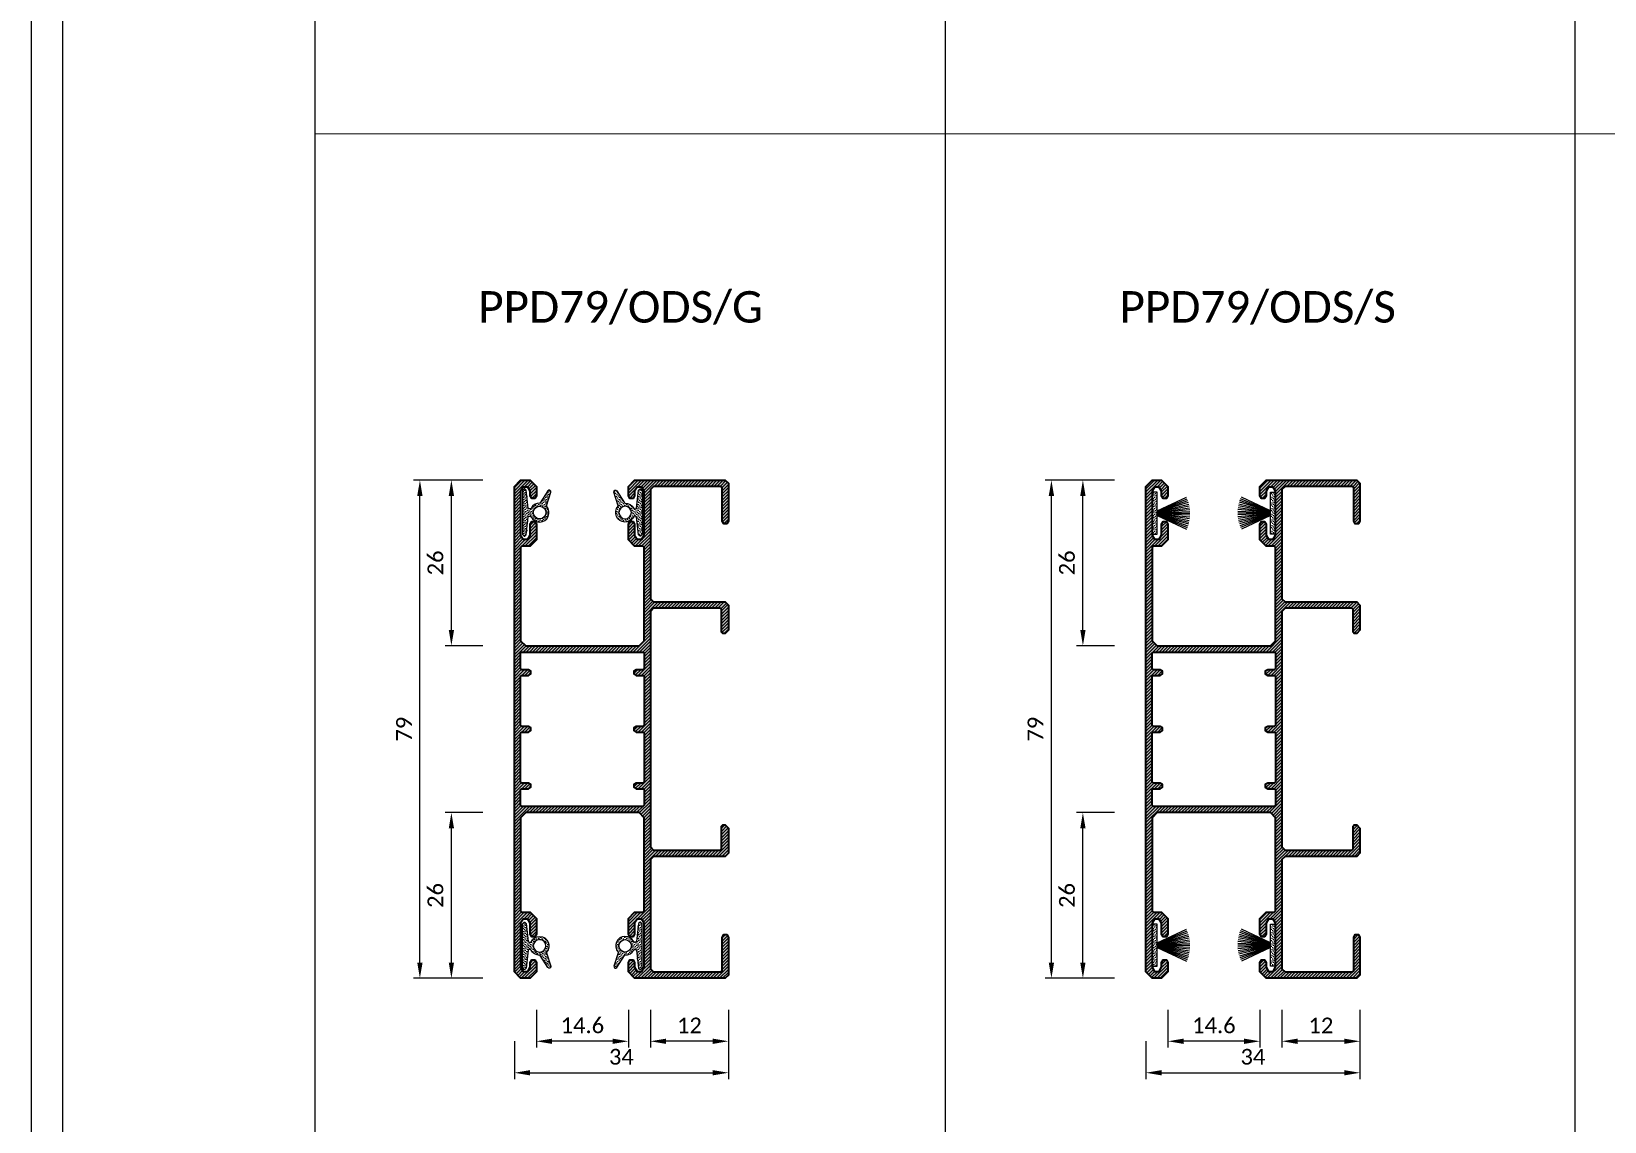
# Model space of a CAD drawing. Header units: millimetres. Extents: x 0 to 7790, y 0 to 17467.
# Drawn here: x 0 to 249.8, y 15013.8 to 15186.9 of the extents above; entities that cross this region are included whole.
import ezdxf

# ---------------------------------------------------------------- set-up
doc = ezdxf.new("R2010")
doc.units = ezdxf.units.MM
doc.header["$PDMODE"] = 35
doc.layers.get('0').update_dxf_attribs({"lineweight": 15})
for name, color, linetype, lineweight in [('_MB_kreskowanie_profile_0.09', 7, 'Continuous', 9), ('_MB_kreskowanie_uszczelki_0.09', 252, 'Continuous', 9), ('_MB_profile_0.25', 7, 'Continuous', 25), ('_MB_ramka_0.15', 124, 'Continuous', 15), ('_MB_solid', 7, 'Continuous', 9), ('_MB_tekst_0.25', 40, 'Continuous', 25), ('_MB_uszczelki_0.15', 140, 'Continuous', 15), ('_MB_wymiar_detal_0.09', 94, 'Continuous', 9)]:
    doc.layers.add(name, color=color, linetype=linetype, lineweight=lineweight)
doc.layers.add('_MB_pomocnicze_niedrukowane', color=220, linetype='Continuous', lineweight=15, plot=False)
doc.styles.add('_MB_Calibri_Light_2.5', font='calibril.ttf', dxfattribs={"height": 2.5})
doc.dimstyles.new('_MB_detal', dxfattribs={"dimscale": 10, "dimtxt": 2.5, "dimasz": 2.5, "dimexe": 1, "dimexo": 1, "dimgap": 1.25, "dimtad": 1, "dimdsep": 46, "dimtxsty": '_MB_Calibri_Light_2.5', "dimcen": -2.5, "dimclrd": 256, "dimclre": 256, "dimclrt": 40, "dimazin": 0, "dimtfac": 0.2, "dimtmove": 1, "dimatfit": 1, "dimfxl": 5, "dimfxlon": 1, "dimtolj": 1, "dimlwd": -1, "dimlwe": -1, "dimarcsym": 0})

# ---------------------------------------------------------------- blocks, each defined once
blk = doc.blocks.new('*D630')
at = {"layer": '_MB_wymiar_detal_0.09', "transparency": 16777216}
for p, q in [((76.69, 15026.58), (76.69, 15020.58)), ((110.69, 15026.58), (110.69, 15020.58)), ((79.19, 15021.58), (108.19, 15021.58))]:
    blk.add_line(p, q, dxfattribs=at)
for points in [[(79.19, 15022), (79.19, 15021.16), (76.69, 15021.58)], [(108.19, 15022), (108.19, 15021.16), (110.69, 15021.58)]]:
    blk.add_solid(points, dxfattribs=at)
at = {"layer": 'Defpoints', "color": 0, "transparency": 16777216}
for p in [(76.69, 15037.58), (110.69, 15037.58), (110.69, 15021.58)]:
    blk.add_point(p, dxfattribs=at)
at = {"layer": '_MB_wymiar_detal_0.09', "color": 40, "transparency": 16777216, "insert": (93.69, 15024.11), "char_height": 2.5, "attachment_point": 5, "style": '_MB_Calibri_Light_2.5'}
blk.add_mtext('34', dxfattribs=at)
blk = doc.blocks.new('*D631')
at = {"layer": '_MB_wymiar_detal_0.09', "transparency": 16777216}
for p, q in [((71.69, 15062.88), (65.69, 15062.88)), ((66.69, 15039.08), (66.69, 15060.38)), ((71.69, 15036.58), (65.69, 15036.58))]:
    blk.add_line(p, q, dxfattribs=at)
for points in [[(66.27, 15060.38), (67.11, 15060.38), (66.69, 15062.88)], [(66.27, 15039.08), (67.11, 15039.08), (66.69, 15036.58)]]:
    blk.add_solid(points, dxfattribs=at)
at = {"layer": 'Defpoints', "color": 0, "transparency": 16777216}
for p in [(66.69, 15062.88), (78.49, 15062.88), (78.44, 15036.58)]:
    blk.add_point(p, dxfattribs=at)
at = {"layer": '_MB_wymiar_detal_0.09', "color": 40, "transparency": 16777216, "insert": (64.16, 15049.73), "char_height": 2.5, "attachment_point": 5, "rotation": 90, "style": '_MB_Calibri_Light_2.5'}
blk.add_mtext('26', dxfattribs=at)
blk = doc.blocks.new('*D632')
at = {"layer": '_MB_wymiar_detal_0.09', "transparency": 16777216}
for p, q in [((66.69, 15115.68), (60.69, 15115.68)), ((61.69, 15039.08), (61.69, 15113.18)), ((66.69, 15036.58), (60.69, 15036.58))]:
    blk.add_line(p, q, dxfattribs=at)
for points in [[(61.27, 15113.18), (62.11, 15113.18), (61.69, 15115.68)], [(61.27, 15039.08), (62.11, 15039.08), (61.69, 15036.58)]]:
    blk.add_solid(points, dxfattribs=at)
at = {"layer": 'Defpoints', "color": 0, "transparency": 16777216}
for p in [(61.69, 15115.68), (77.69, 15115.68), (77.69, 15036.58)]:
    blk.add_point(p, dxfattribs=at)
at = {"layer": '_MB_wymiar_detal_0.09', "color": 40, "transparency": 16777216, "insert": (59.16, 15076.13), "char_height": 2.5, "attachment_point": 5, "rotation": 90, "style": '_MB_Calibri_Light_2.5'}
blk.add_mtext('79', dxfattribs=at)
blk = doc.blocks.new('*D633')
at = {"layer": '_MB_wymiar_detal_0.09', "transparency": 16777216}
for p, q in [((98.29, 15031.58), (98.29, 15025.58)), ((110.69, 15031.58), (110.69, 15025.58)), ((108.19, 15026.58), (100.79, 15026.58))]:
    blk.add_line(p, q, dxfattribs=at)
for points in [[(100.79, 15027), (100.79, 15026.16), (98.29, 15026.58)], [(108.19, 15027), (108.19, 15026.16), (110.69, 15026.58)]]:
    blk.add_solid(points, dxfattribs=at)
at = {"layer": 'Defpoints', "color": 0, "transparency": 16777216}
for p in [(98.29, 15038.34), (110.69, 15038.08), (98.29, 15026.58)]:
    blk.add_point(p, dxfattribs=at)
at = {"layer": '_MB_wymiar_detal_0.09', "color": 40, "transparency": 16777216, "insert": (104.49, 15029.09), "char_height": 2.5, "attachment_point": 5, "style": '_MB_Calibri_Light_2.5'}
blk.add_mtext('12', dxfattribs=at)
blk = doc.blocks.new('*D634')
at = {"layer": '_MB_wymiar_detal_0.09', "transparency": 16777216}
for p, q in [((71.69, 15115.68), (65.69, 15115.68)), ((66.69, 15091.88), (66.69, 15113.18)), ((71.69, 15089.38), (65.69, 15089.38))]:
    blk.add_line(p, q, dxfattribs=at)
for points in [[(66.27, 15113.18), (67.11, 15113.18), (66.69, 15115.68)], [(66.27, 15091.88), (67.11, 15091.88), (66.69, 15089.38)]]:
    blk.add_solid(points, dxfattribs=at)
at = {"layer": 'Defpoints', "color": 0, "transparency": 16777216}
for p in [(66.69, 15115.68), (77.69, 15115.68), (78.49, 15089.38)]:
    blk.add_point(p, dxfattribs=at)
at = {"layer": '_MB_wymiar_detal_0.09', "color": 40, "transparency": 16777216, "insert": (64.16, 15102.53), "char_height": 2.5, "attachment_point": 5, "rotation": 90, "style": '_MB_Calibri_Light_2.5'}
blk.add_mtext('26', dxfattribs=at)
blk = doc.blocks.new('*D635')
at = {"layer": '_MB_wymiar_detal_0.09', "transparency": 16777216}
for p, q in [((80.19, 15031.58), (80.19, 15025.58)), ((94.79, 15031.58), (94.79, 15025.58)), ((92.29, 15026.58), (82.69, 15026.58))]:
    blk.add_line(p, q, dxfattribs=at)
for points in [[(82.69, 15027), (82.69, 15026.16), (80.19, 15026.58)], [(92.29, 15027), (92.29, 15026.16), (94.79, 15026.58)]]:
    blk.add_solid(points, dxfattribs=at)
at = {"layer": 'Defpoints', "color": 0, "transparency": 16777216}
for p in [(80.19, 15038.33), (94.79, 15038.11), (80.19, 15026.58)]:
    blk.add_point(p, dxfattribs=at)
at = {"layer": '_MB_wymiar_detal_0.09', "color": 40, "transparency": 16777216, "insert": (87.49, 15029.1), "char_height": 2.5, "attachment_point": 5, "style": '_MB_Calibri_Light_2.5'}
blk.add_mtext('14.6', dxfattribs=at)
blk = doc.blocks.new("-U1'PR")
at = {"layer": '_MB_kreskowanie_uszczelki_0.09', "transparency": 33554687}
h = blk.add_hatch(dxfattribs=at)
h.set_pattern_fill('DOTS', color=256, scale=0.2, angle=-45, style=0)
h.set_pattern_definition([(315, (-5304.15352, -16174.49385), (0.3367596045, 0.1122532015), [0, -0.3175])])
h.paths.add_polyline_path([(3.4, 0), (3.65, 0.25), (3.65, 0.34), (3.43, 0.59), (0.59, 0.89), (0.5, 0.99), (0.5, 1.26), (0.56, 1.35, 1.144878), (-1.09, 3.83), (-1.19, 3.8), (-3.33, 4.48, 0.876976), (-3.54, 4.03), (-1.65, 2.82), (-1.6, 2.74, 0.293638), (-0.76, 1.35), (-0.7, 1.26), (-0.7, 0.99), (-0.79, 0.89), (-3.63, 0.59), (-3.85, 0.34), (-3.85, 0.25), (-3.6, 0)])
h.paths.add_polyline_path([(-0.1, 3.7, -1), (-0.1, 1.7, -1)], flags=16)
at = {"layer": '_MB_uszczelki_0.15'}
blk.add_lwpolyline([(0.5, 1.26), (0.56, 1.35, 1.144878), (-1.09, 3.83), (-1.19, 3.8), (-3.33, 4.48, 0.876976), (-3.54, 4.03), (-1.65, 2.82), (-1.6, 2.74, 0.293638), (-0.76, 1.35), (-0.7, 1.26), (-0.7, 0.99), (-0.79, 0.89), (-3.63, 0.59), (-3.85, 0.34), (-3.85, 0.25), (-3.6, 0), (3.4, 0), (3.65, 0.25), (3.65, 0.34), (3.43, 0.59), (0.59, 0.89), (0.5, 0.99)], format="xyb", close=True, dxfattribs=at)
blk.add_circle((-0.1, 2.7), 1, dxfattribs=at)
blk = doc.blocks.new("-PPD79'ODS")
at = {"layer": '_MB_kreskowanie_profile_0.09', "transparency": 33554687}
h = blk.add_hatch(dxfattribs=at)
h.set_pattern_fill('JIS_WOOD', color=256, scale=0.5)
h.set_pattern_definition([(45, (15096.63703, -4888.0525), (-0.2499999996, 0.2499999996), [])])
h.paths.add_polyline_path([(-11.9, 19.2), (-1.3, 19.2), (-1.1, 19), (-1.1, 15.4), (-0.9, 15.2), (-0.5, 15.2), (0, 15.7), (0, 19.7), (-0.5, 20.2), (-11.9, 20.2), (-12.4, 20.7), (-12.4, 38.05), (-11.9, 38.55), (-1.2, 38.55), (-1, 38.35), (-1, 33.05), (-0.75, 32.62), (-0.25, 32.62), (0, 33.05), (0, 39.05), (-0.5, 39.55), (-14.9, 39.55), (-15.9, 38.55), (-15.9, 37.05), (-15.65, 36.62), (-15.15, 36.62), (-14.9, 37.05), (-14.9, 37.8), (-14.52, 38.45), (-13.77, 38.45), (-13.4, 37.8), (-13.4, 30.8), (-13.77, 30.15), (-14.52, 30.15), (-14.9, 30.8), (-14.9, 32.55), (-15.15, 32.98), (-15.65, 32.98), (-15.9, 32.55), (-15.9, 30.05), (-14.9, 29.05), (-13.6, 29.05), (-13.4, 28.85), (-13.4, 14.05), (-14.2, 13.25), (-32.2, 13.25), (-33, 14.05), (-33, 28.85), (-32.8, 29.05), (-31.5, 29.05), (-30.5, 30.05), (-30.5, 32.55), (-30.75, 32.98), (-31.25, 32.98), (-31.5, 32.55), (-31.5, 30.8), (-31.88, 30.15), (-32.62, 30.15), (-33, 30.8), (-33, 37.8), (-32.62, 38.45), (-31.88, 38.45), (-31.5, 37.8), (-31.5, 37.05), (-31.25, 36.62), (-30.75, 36.62), (-30.5, 37.05), (-30.5, 38.55), (-31.5, 39.55), (-33, 39.55), (-34, 38.55), (-34, 0), (-34, -38.55), (-33, -39.55), (-31.5, -39.55), (-30.5, -38.55), (-30.5, -37.05), (-30.75, -36.62), (-31.25, -36.62), (-31.5, -37.05), (-31.5, -37.8), (-31.88, -38.45), (-32.62, -38.45), (-33, -37.8), (-33, -30.8), (-32.62, -30.15), (-31.88, -30.15), (-31.5, -30.8), (-31.5, -32.55), (-31.25, -32.98), (-30.75, -32.98), (-30.5, -32.55), (-30.5, -30.05), (-31.5, -29.05), (-32.8, -29.05), (-33, -28.85), (-33, -14.05), (-32.2, -13.25), (-14.2, -13.25), (-13.4, -14.05), (-13.4, -28.85), (-13.6, -29.05), (-14.9, -29.05), (-15.9, -30.05), (-15.9, -32.55), (-15.65, -32.98), (-15.15, -32.98), (-14.9, -32.55), (-14.9, -30.8), (-14.52, -30.15), (-13.77, -30.15), (-13.4, -30.8), (-13.4, -37.8), (-13.77, -38.45), (-14.52, -38.45), (-14.9, -37.8), (-14.9, -37.05), (-15.15, -36.62), (-15.65, -36.62), (-15.9, -37.05), (-15.9, -38.55), (-14.9, -39.55), (-0.5, -39.55), (0, -39.05), (0, -33.05), (-0.25, -32.62), (-0.75, -32.62), (-1, -33.05), (-1, -38.35), (-1.2, -38.55), (-11.9, -38.55), (-12.4, -38.05), (-12.4, -20.7), (-11.9, -20.2), (-0.5, -20.2), (0, -19.7), (0, -15.7), (-0.5, -15.2), (-0.9, -15.2), (-1.1, -15.4), (-1.1, -19), (-1.3, -19.2), (-11.9, -19.2), (-12.4, -18.7), (-12.4, 0), (-12.4, 18.7)])
h.paths.add_polyline_path([(-13.6, 12.25), (-13.4, 12.05), (-13.4, 9.65), (-13.6, 9.45), (-14.65, 9.45), (-15.04, 9.23), (-15.04, 8.77), (-14.65, 8.55), (-13.6, 8.55), (-13.4, 8.35), (-13.4, 0.65), (-13.6, 0.45), (-14.65, 0.45), (-15.04, 0.23), (-15.04, -0.23), (-14.65, -0.45), (-13.6, -0.45), (-13.4, -0.65), (-13.4, -8.35), (-13.6, -8.55), (-14.65, -8.55), (-15.04, -8.77), (-15.04, -9.23), (-14.65, -9.45), (-13.6, -9.45), (-13.4, -9.65), (-13.4, -12.05), (-13.6, -12.25), (-32.8, -12.25), (-33, -12.05), (-33, -9.65), (-32.8, -9.45), (-31.75, -9.45), (-31.36, -9.23), (-31.36, -8.77), (-31.75, -8.55), (-32.8, -8.55), (-33, -8.35), (-33, -0.65), (-32.8, -0.45), (-31.75, -0.45), (-31.36, -0.23), (-31.36, 0.23), (-31.75, 0.45), (-32.8, 0.45), (-33, 0.65), (-33, 8.35), (-32.8, 8.55), (-31.75, 8.55), (-31.36, 8.77), (-31.36, 9.23), (-31.75, 9.45), (-32.8, 9.45), (-33, 9.65), (-33, 12.05), (-32.8, 12.25)], flags=16)
at = {"layer": '_MB_solid', "transparency": 33554687}
h = blk.add_hatch(color=256, dxfattribs=at)
h.paths.add_polyline_path([(-34, 0), (-34, -38.55), (-33, -39.55), (-31.5, -39.55), (-30.5, -38.55), (-30.5, -37.05), (-30.75, -36.62), (-31.25, -36.62), (-31.5, -37.05), (-31.5, -37.8), (-31.88, -38.45), (-32.62, -38.45), (-33, -37.8), (-33, -30.8), (-32.62, -30.15), (-31.88, -30.15), (-31.5, -30.8), (-31.5, -32.55), (-31.25, -32.98), (-30.75, -32.98), (-30.5, -32.55), (-30.5, -30.05), (-31.5, -29.05), (-32.8, -29.05), (-33, -28.85), (-33, -14.05), (-32.2, -13.25), (-14.2, -13.25), (-13.4, -14.05), (-13.4, -28.85), (-13.6, -29.05), (-14.9, -29.05), (-15.9, -30.05), (-15.9, -32.55), (-15.65, -32.98), (-15.15, -32.98), (-14.9, -32.55), (-14.9, -30.8), (-14.52, -30.15), (-13.77, -30.15), (-13.4, -30.8), (-13.4, -37.8), (-13.77, -38.45), (-14.52, -38.45), (-14.9, -37.8), (-14.9, -37.05), (-15.15, -36.62), (-15.65, -36.62), (-15.9, -37.05), (-15.9, -38.55), (-14.9, -39.55), (-0.5, -39.55), (0, -39.05), (0, -33.05), (-0.25, -32.62), (-0.75, -32.62), (-1, -33.05), (-1, -38.35), (-1.2, -38.55), (-11.9, -38.55), (-12.4, -38.05), (-12.4, -20.7), (-11.9, -20.2), (-0.5, -20.2), (0, -19.7), (0, -15.7), (-0.5, -15.2), (-0.9, -15.2), (-1.1, -15.4), (-1.1, -19), (-1.3, -19.2), (-11.9, -19.2), (-12.4, -18.7), (-12.4, 0), (-12.4, 18.7), (-11.9, 19.2), (-1.3, 19.2), (-1.1, 19), (-1.1, 15.4), (-0.9, 15.2), (-0.5, 15.2), (0, 15.7), (0, 19.7), (-0.5, 20.2), (-11.9, 20.2), (-12.4, 20.7), (-12.4, 38.05), (-11.9, 38.55), (-1.2, 38.55), (-1, 38.35), (-1, 33.05), (-0.75, 32.62), (-0.25, 32.62), (0, 33.05), (0, 39.05), (-0.5, 39.55), (-14.9, 39.55), (-15.9, 38.55), (-15.9, 37.05), (-15.65, 36.62), (-15.15, 36.62), (-14.9, 37.05), (-14.9, 37.8), (-14.52, 38.45), (-13.77, 38.45), (-13.4, 37.8), (-13.4, 30.8), (-13.77, 30.15), (-14.52, 30.15), (-14.9, 30.8), (-14.9, 32.55), (-15.15, 32.98), (-15.65, 32.98), (-15.9, 32.55), (-15.9, 30.05), (-14.9, 29.05), (-13.6, 29.05), (-13.4, 28.85), (-13.4, 14.05), (-14.2, 13.25), (-32.2, 13.25), (-33, 14.05), (-33, 28.85), (-32.8, 29.05), (-31.5, 29.05), (-30.5, 30.05), (-30.5, 32.55), (-30.75, 32.98), (-31.25, 32.98), (-31.5, 32.55), (-31.5, 30.8), (-31.88, 30.15), (-32.62, 30.15), (-33, 30.8), (-33, 37.8), (-32.62, 38.45), (-31.88, 38.45), (-31.5, 37.8), (-31.5, 37.05), (-31.25, 36.62), (-30.75, 36.62), (-30.5, 37.05), (-30.5, 38.55), (-31.5, 39.55), (-33, 39.55), (-34, 38.55)])
h.paths.add_polyline_path([(-32.8, 12.25), (-13.6, 12.25), (-13.4, 12.05), (-13.4, 9.65), (-13.6, 9.45), (-14.65, 9.45), (-15.04, 9.23), (-15.04, 8.77), (-14.65, 8.55), (-13.6, 8.55), (-13.4, 8.35), (-13.4, 0.65), (-13.6, 0.45), (-14.65, 0.45), (-15.04, 0.23), (-15.04, -0.23), (-14.65, -0.45), (-13.6, -0.45), (-13.4, -0.65), (-13.4, -8.35), (-13.6, -8.55), (-14.65, -8.55), (-15.04, -8.77), (-15.04, -9.23), (-14.65, -9.45), (-13.6, -9.45), (-13.4, -9.65), (-13.4, -12.05), (-13.6, -12.25), (-32.8, -12.25), (-33, -12.05), (-33, -9.65), (-32.8, -9.45), (-31.75, -9.45), (-31.36, -9.23), (-31.36, -8.77), (-31.75, -8.55), (-32.8, -8.55), (-33, -8.35), (-33, -0.65), (-32.8, -0.45), (-31.75, -0.45), (-31.36, -0.23), (-31.36, 0.23), (-31.75, 0.45), (-32.8, 0.45), (-33, 0.65), (-33, 8.35), (-32.8, 8.55), (-31.75, 8.55), (-31.36, 8.77), (-31.36, 9.23), (-31.75, 9.45), (-32.8, 9.45), (-33, 9.65), (-33, 12.05)], flags=16)
at = {"layer": '_MB_profile_0.25'}
for points in [[(-34, 38.55), (-33, 39.55), (-31.5, 39.55), (-30.5, 38.55), (-30.5, 37.05), (-30.75, 36.62), (-31.25, 36.62), (-31.5, 37.05), (-31.5, 37.8), (-31.88, 38.45), (-32.62, 38.45), (-33, 37.8), (-33, 30.8), (-32.62, 30.15), (-31.88, 30.15), (-31.5, 30.8), (-31.5, 32.55), (-31.25, 32.98), (-30.75, 32.98), (-30.5, 32.55), (-30.5, 30.05), (-31.5, 29.05), (-32.8, 29.05), (-33, 28.85), (-33, 14.05), (-32.2, 13.25), (-14.2, 13.25), (-13.4, 14.05), (-13.4, 28.85), (-13.6, 29.05), (-14.9, 29.05), (-15.9, 30.05), (-15.9, 32.55), (-15.65, 32.98), (-15.15, 32.98), (-14.9, 32.55), (-14.9, 30.8), (-14.52, 30.15), (-13.77, 30.15), (-13.4, 30.8), (-13.4, 37.8), (-13.77, 38.45), (-14.52, 38.45), (-14.9, 37.8), (-14.9, 37.05), (-15.15, 36.62), (-15.65, 36.62), (-15.9, 37.05), (-15.9, 38.55), (-14.9, 39.55), (-0.5, 39.55), (0, 39.05), (0, 33.05), (-0.25, 32.62), (-0.75, 32.62), (-1, 33.05), (-1, 38.35), (-1.2, 38.55), (-11.9, 38.55), (-12.4, 38.05), (-12.4, 20.7), (-11.9, 20.2), (-0.5, 20.2), (0, 19.7), (0, 15.7), (-0.5, 15.2), (-0.9, 15.2), (-1.1, 15.4), (-1.1, 19), (-1.3, 19.2), (-11.9, 19.2), (-12.4, 18.7), (-12.4, 0), (-12.4, -18.7), (-11.9, -19.2), (-1.3, -19.2), (-1.1, -19), (-1.1, -15.4), (-0.9, -15.2), (-0.5, -15.2), (0, -15.7), (0, -19.7), (-0.5, -20.2), (-11.9, -20.2), (-12.4, -20.7), (-12.4, -38.05), (-11.9, -38.55), (-1.2, -38.55), (-1, -38.35), (-1, -33.05), (-0.75, -32.62), (-0.25, -32.62), (0, -33.05), (0, -39.05), (-0.5, -39.55), (-14.9, -39.55), (-15.9, -38.55), (-15.9, -37.05), (-15.65, -36.62), (-15.15, -36.62), (-14.9, -37.05), (-14.9, -37.8), (-14.52, -38.45), (-13.77, -38.45), (-13.4, -37.8), (-13.4, -30.8), (-13.77, -30.15), (-14.52, -30.15), (-14.9, -30.8), (-14.9, -32.55), (-15.15, -32.98), (-15.65, -32.98), (-15.9, -32.55), (-15.9, -30.05), (-14.9, -29.05), (-13.6, -29.05), (-13.4, -28.85), (-13.4, -14.05), (-14.2, -13.25), (-32.2, -13.25), (-33, -14.05), (-33, -28.85), (-32.8, -29.05), (-31.5, -29.05), (-30.5, -30.05), (-30.5, -32.55), (-30.75, -32.98), (-31.25, -32.98), (-31.5, -32.55), (-31.5, -30.8), (-31.88, -30.15), (-32.62, -30.15), (-33, -30.8), (-33, -37.8), (-32.62, -38.45), (-31.88, -38.45), (-31.5, -37.8), (-31.5, -37.05), (-31.25, -36.62), (-30.75, -36.62), (-30.5, -37.05), (-30.5, -38.55), (-31.5, -39.55), (-33, -39.55), (-34, -38.55), (-34, 0)], [(-33, -0.65), (-32.8, -0.45), (-31.75, -0.45), (-31.36, -0.23), (-31.36, 0.23), (-31.75, 0.45), (-32.8, 0.45), (-33, 0.65), (-33, 8.35), (-32.8, 8.55), (-31.75, 8.55), (-31.36, 8.77), (-31.36, 9.23), (-31.75, 9.45), (-32.8, 9.45), (-33, 9.65), (-33, 12.05), (-32.8, 12.25), (-13.6, 12.25), (-13.4, 12.05), (-13.4, 9.65), (-13.6, 9.45), (-14.65, 9.45), (-15.04, 9.23), (-15.04, 8.77), (-14.65, 8.55), (-13.6, 8.55), (-13.4, 8.35), (-13.4, 0.65), (-13.6, 0.45), (-14.65, 0.45), (-15.04, 0.23), (-15.04, -0.23), (-14.65, -0.45), (-13.6, -0.45), (-13.4, -0.65), (-13.4, -8.35), (-13.6, -8.55), (-14.65, -8.55), (-15.04, -8.77), (-15.04, -9.23), (-14.65, -9.45), (-13.6, -9.45), (-13.4, -9.65), (-13.4, -12.05), (-13.6, -12.25), (-32.8, -12.25), (-33, -12.05), (-33, -9.65), (-32.8, -9.45), (-31.75, -9.45), (-31.36, -9.23), (-31.36, -8.77), (-31.75, -8.55), (-32.8, -8.55), (-33, -8.35)]]:
    blk.add_lwpolyline(points, close=True, dxfattribs=at)
blk = doc.blocks.new("-PPD79'ODS'G")
blk.add_blockref("-PPD79'ODS", (0, 0))
for p, rotation in [((-32.7, 34.3), 270), ((-13.7, -34.3), 90)]:
    blk.add_blockref("-U1'PR", p, dxfattribs=dict(rotation=rotation))
at = {"xscale": -1}
for p, rotation in [((-13.7, 34.3), 90), ((-32.7, -34.3), 270)]:
    blk.add_blockref("-U1'PR", p, dxfattribs=dict(at, rotation=rotation))
blk = doc.blocks.new('*D636')
at = {"layer": '_MB_wymiar_detal_0.09', "transparency": 16777216}
for p, q in [((176.98, 15026.58), (176.98, 15020.58)), ((210.98, 15026.58), (210.98, 15020.58)), ((179.48, 15021.58), (208.48, 15021.58))]:
    blk.add_line(p, q, dxfattribs=at)
for points in [[(179.48, 15022), (179.48, 15021.16), (176.98, 15021.58)], [(208.48, 15022), (208.48, 15021.16), (210.98, 15021.58)]]:
    blk.add_solid(points, dxfattribs=at)
at = {"layer": 'Defpoints', "color": 0, "transparency": 16777216}
for p in [(176.98, 15037.58), (210.98, 15037.58), (210.98, 15021.58)]:
    blk.add_point(p, dxfattribs=at)
at = {"layer": '_MB_wymiar_detal_0.09', "color": 40, "transparency": 16777216, "insert": (193.98, 15024.11), "char_height": 2.5, "attachment_point": 5, "style": '_MB_Calibri_Light_2.5'}
blk.add_mtext('34', dxfattribs=at)
blk = doc.blocks.new('*D637')
at = {"layer": '_MB_wymiar_detal_0.09', "transparency": 16777216}
for p, q in [((171.98, 15062.88), (165.98, 15062.88)), ((166.98, 15039.08), (166.98, 15060.38)), ((171.98, 15036.58), (165.98, 15036.58))]:
    blk.add_line(p, q, dxfattribs=at)
for points in [[(166.56, 15060.38), (167.4, 15060.38), (166.98, 15062.88)], [(166.56, 15039.08), (167.4, 15039.08), (166.98, 15036.58)]]:
    blk.add_solid(points, dxfattribs=at)
at = {"layer": 'Defpoints', "color": 0, "transparency": 16777216}
for p in [(166.98, 15062.88), (178.78, 15062.88), (178.73, 15036.58)]:
    blk.add_point(p, dxfattribs=at)
at = {"layer": '_MB_wymiar_detal_0.09', "color": 40, "transparency": 16777216, "insert": (164.45, 15049.73), "char_height": 2.5, "attachment_point": 5, "rotation": 90, "style": '_MB_Calibri_Light_2.5'}
blk.add_mtext('26', dxfattribs=at)
blk = doc.blocks.new('*D638')
at = {"layer": '_MB_wymiar_detal_0.09', "transparency": 16777216}
for p, q in [((166.98, 15115.68), (160.98, 15115.68)), ((161.98, 15039.08), (161.98, 15113.18)), ((166.98, 15036.58), (160.98, 15036.58))]:
    blk.add_line(p, q, dxfattribs=at)
for points in [[(161.56, 15113.18), (162.4, 15113.18), (161.98, 15115.68)], [(161.56, 15039.08), (162.4, 15039.08), (161.98, 15036.58)]]:
    blk.add_solid(points, dxfattribs=at)
at = {"layer": 'Defpoints', "color": 0, "transparency": 16777216}
for p in [(161.98, 15115.68), (177.98, 15115.68), (177.98, 15036.58)]:
    blk.add_point(p, dxfattribs=at)
at = {"layer": '_MB_wymiar_detal_0.09', "color": 40, "transparency": 16777216, "insert": (159.45, 15076.13), "char_height": 2.5, "attachment_point": 5, "rotation": 90, "style": '_MB_Calibri_Light_2.5'}
blk.add_mtext('79', dxfattribs=at)
blk = doc.blocks.new('*D639')
at = {"layer": '_MB_wymiar_detal_0.09', "transparency": 16777216}
for p, q in [((198.58, 15031.58), (198.58, 15025.58)), ((210.98, 15031.58), (210.98, 15025.58)), ((208.48, 15026.58), (201.08, 15026.58))]:
    blk.add_line(p, q, dxfattribs=at)
for points in [[(201.08, 15027), (201.08, 15026.16), (198.58, 15026.58)], [(208.48, 15027), (208.48, 15026.16), (210.98, 15026.58)]]:
    blk.add_solid(points, dxfattribs=at)
at = {"layer": 'Defpoints', "color": 0, "transparency": 16777216}
for p in [(198.58, 15038.34), (210.98, 15038.08), (198.58, 15026.58)]:
    blk.add_point(p, dxfattribs=at)
at = {"layer": '_MB_wymiar_detal_0.09', "color": 40, "transparency": 16777216, "insert": (204.78, 15029.09), "char_height": 2.5, "attachment_point": 5, "style": '_MB_Calibri_Light_2.5'}
blk.add_mtext('12', dxfattribs=at)
blk = doc.blocks.new('*D640')
at = {"layer": '_MB_wymiar_detal_0.09', "transparency": 16777216}
for p, q in [((171.98, 15115.68), (165.98, 15115.68)), ((166.98, 15091.88), (166.98, 15113.18)), ((171.98, 15089.38), (165.98, 15089.38))]:
    blk.add_line(p, q, dxfattribs=at)
for points in [[(166.56, 15113.18), (167.4, 15113.18), (166.98, 15115.68)], [(166.56, 15091.88), (167.4, 15091.88), (166.98, 15089.38)]]:
    blk.add_solid(points, dxfattribs=at)
at = {"layer": 'Defpoints', "color": 0, "transparency": 16777216}
for p in [(166.98, 15115.68), (177.98, 15115.68), (178.78, 15089.38)]:
    blk.add_point(p, dxfattribs=at)
at = {"layer": '_MB_wymiar_detal_0.09', "color": 40, "transparency": 16777216, "insert": (164.45, 15102.53), "char_height": 2.5, "attachment_point": 5, "rotation": 90, "style": '_MB_Calibri_Light_2.5'}
blk.add_mtext('26', dxfattribs=at)
blk = doc.blocks.new('*D641')
at = {"layer": '_MB_wymiar_detal_0.09', "transparency": 16777216}
for p, q in [((180.48, 15031.58), (180.48, 15025.58)), ((195.08, 15031.58), (195.08, 15025.58)), ((192.58, 15026.58), (182.98, 15026.58))]:
    blk.add_line(p, q, dxfattribs=at)
for points in [[(182.98, 15027), (182.98, 15026.16), (180.48, 15026.58)], [(192.58, 15027), (192.58, 15026.16), (195.08, 15026.58)]]:
    blk.add_solid(points, dxfattribs=at)
at = {"layer": 'Defpoints', "color": 0, "transparency": 16777216}
for p in [(180.48, 15038.33), (195.08, 15038.11), (180.48, 15026.58)]:
    blk.add_point(p, dxfattribs=at)
at = {"layer": '_MB_wymiar_detal_0.09', "color": 40, "transparency": 16777216, "insert": (187.78, 15029.1), "char_height": 2.5, "attachment_point": 5, "style": '_MB_Calibri_Light_2.5'}
blk.add_mtext('14.6', dxfattribs=at)
blk = doc.blocks.new("-6.7'600")
at = {"layer": '_MB_kreskowanie_uszczelki_0.09', "transparency": 33554687}
h = blk.add_hatch(dxfattribs=at)
h.set_pattern_fill('DOTS', color=256, scale=0.2, angle=45, style=0)
h.paths.add_polyline_path([(0, 3.35), (0.8, 3.35), (0.8, -3.35), (0, -3.35)])
at = {"layer": '_MB_uszczelki_0.15'}
for p, q in [((0.8, 0.37), (5.44, 2.54)), ((0.8, 0.33), (5.55, 2.27)), ((0.8, 0.28), (5.66, 2)), ((0.8, 0.24), (5.75, 1.72)), ((0.8, 0.2), (5.82, 1.44)), ((0.8, 0.16), (5.89, 1.16)), ((0.8, 0.12), (5.94, 0.87)), ((0.8, 0.08), (5.97, 0.58)), ((0.8, 0.04), (5.99, 0.29)), ((0.8, 0), (6, 0)), ((0.8, -0.04), (5.99, -0.29)), ((0.8, -0.08), (5.97, -0.58)), ((0.8, -0.12), (5.94, -0.87)), ((0.8, -0.16), (5.89, -1.16)), ((0.8, -0.2), (5.82, -1.44)), ((0.8, -0.24), (5.75, -1.72)), ((0.8, -0.28), (5.66, -2)), ((0.8, -0.33), (5.55, -2.27)), ((0.8, -0.37), (5.44, -2.54))]:
    blk.add_line(p, q, dxfattribs=at)
blk.add_lwpolyline([(0, -3.35), (0.8, -3.35), (0.8, 3.35), (0, 3.35)], close=True, dxfattribs=at)
blk = doc.blocks.new("-PPD79'ODS'S")
for name, p in [("-PPD79'ODS", (0, 0)), ("-6.7'600", (-33, 34.3)), ("-6.7'600", (-33, -34.3))]:
    blk.add_blockref(name, p)
at = {"xscale": -1}
for p in [(-13.4, 34.3), (-13.4, -34.3)]:
    blk.add_blockref("-6.7'600", p, dxfattribs=at)

msp = doc.modelspace()

# ---------------------------------------------------------------- linework, layer by layer
at = {"layer": '_MB_pomocnicze_niedrukowane'}
msp.add_lwpolyline([(45.081, 15740.68), (944.472, 15740.68), (944.472, 14790.68), (45.081, 14790.68)], close=True, dxfattribs=at)
at = {"layer": '_MB_ramka_0.15'}
for points in [[(0, 15920.68), (989.472, 15920.68), (989.472, 14745.68), (0, 14745.68)], [(5, 15915.68), (984.472, 15915.68), (984.472, 14750.68), (5, 14750.68)]]:
    msp.add_lwpolyline(points, close=True, dxfattribs=at)
for points in [[(944.435, 15168.597), (944.472, 14790.68), (45.081, 14790.68), (45.081, 15740.68), (944.472, 15740.68), (944.472, 15168.597)], [(145.081, 15740.68), (145.081, 14790.68)], [(245.081, 15740.68), (245.081, 14790.68)], [(45.077, 15170.68), (944.435, 15170.768)]]:
    msp.add_lwpolyline(points, dxfattribs=at)

# ---------------------------------------------------------------- block references
for name, p in [("-PPD79'ODS'G", (110.69, 15076.13)), ("-PPD79'ODS'S", (210.981, 15076.13))]:
    msp.add_blockref(name, p)

# ---------------------------------------------------------------- texts
at = {"layer": '_MB_tekst_0.25', "color": 7, "char_height": 5, "attachment_point": 1, "style": '_MB_Calibri_Light_2.5'}
for s, insert, width in [('{\\C256;PPD79/ODS/G}', (70.96, 15145.681), 47.21953), ('{\\C256;PPD79/ODS/S}', (172.799, 15145.681), 46.68784)]:
    msp.add_mtext(s, dxfattribs=dict(at, insert=insert, width=width))

# ---------------------------------------------------------------- dimensions: what is measured, and where the dimension line sits
at = {"layer": '_MB_wymiar_detal_0.09'}
for base, p1, p2, text, picture, middle in [((61.69, 15115.68), (77.69, 15036.58), (77.69, 15115.68), '79', '*D632', (61.69, 15076.13)), ((66.69, 15115.68), (78.49, 15089.38), (77.69, 15115.68), '26', '*D634', (66.69, 15102.53)), ((161.981, 15115.68), (177.981, 15036.58), (177.981, 15115.68), '79', '*D638', (161.981, 15076.13)), ((166.981, 15115.68), (178.781, 15089.38), (177.981, 15115.68), '26', '*D640', (166.981, 15102.53)), ((66.69, 15062.88), (78.44, 15036.58), (78.49, 15062.88), '26', '*D631', (66.69, 15049.73)), ((166.981, 15062.88), (178.731, 15036.58), (178.781, 15062.88), '26', '*D637', (166.981, 15049.73))]:
    dim = msp.add_linear_dim(base=base, p1=p1, p2=p2, angle=90, text=text, dimstyle='_MB_detal', override={"dimtol": 0, "dimlim": 0, "dimtp": 0.1, "dimtm": 0.1, "dimtfac": 0.71, "dimtdec": 2, "dimtolj": 0, "dimtzin": 8}, dxfattribs=at)
    dim.commit()
    dim.dimension.update_dxf_attribs({"geometry": picture, "text_midpoint": middle, "dimtype": 160})
for base, p1, p2, picture, middle in [((110.69, 15021.58), (76.69, 15037.58), (110.69, 15037.58), '*D630', (93.69, 15021.58)), ((210.981, 15021.58), (176.981, 15037.58), (210.981, 15037.58), '*D636', (193.981, 15021.58))]:
    dim = msp.add_linear_dim(base=base, p1=p1, p2=p2, dimstyle='_MB_detal', override={"dimtol": 0, "dimlim": 0, "dimtp": 0.1, "dimtm": 0.1, "dimtfac": 0.71, "dimtdec": 2, "dimtolj": 0, "dimtzin": 8}, dxfattribs=at)
    dim.commit()
    dim.dimension.update_dxf_attribs({"geometry": picture, "text_midpoint": middle, "dimtype": 160})
for base, p1, p2, picture, middle in [((80.19, 15026.58), (94.79, 15038.108), (80.19, 15038.33), '*D635', (87.49, 15029.105)), ((180.481, 15026.58), (195.081, 15038.108), (180.481, 15038.33), '*D641', (187.781, 15029.105))]:
    dim = msp.add_linear_dim(base=base, p1=p1, p2=p2, dimstyle='_MB_detal', override={"dimtol": 0, "dimlim": 0, "dimtp": 0.1, "dimtm": 0.1, "dimtfac": 0.71, "dimtdec": 2, "dimtolj": 0, "dimtzin": 8}, dxfattribs=at)
    dim.commit()
    dim.dimension.update_dxf_attribs({"geometry": picture, "text_midpoint": middle})
for base, p1, p2, picture, middle in [((98.29, 15026.58), (110.69, 15038.08), (98.29, 15038.335), '*D633', (104.49, 15029.091)), ((198.581, 15026.58), (210.981, 15038.08), (198.581, 15038.335), '*D639', (204.781, 15029.091))]:
    dim = msp.add_linear_dim(base=base, p1=p1, p2=p2, text='12', dimstyle='_MB_detal', override={"dimtol": 0, "dimlim": 0, "dimtp": 0.1, "dimtm": 0.1, "dimtfac": 0.71, "dimtdec": 2, "dimtolj": 0, "dimtzin": 8}, dxfattribs=at)
    dim.commit()
    dim.dimension.update_dxf_attribs({"geometry": picture, "text_midpoint": middle})

doc.saveas('drawing.dxf')
